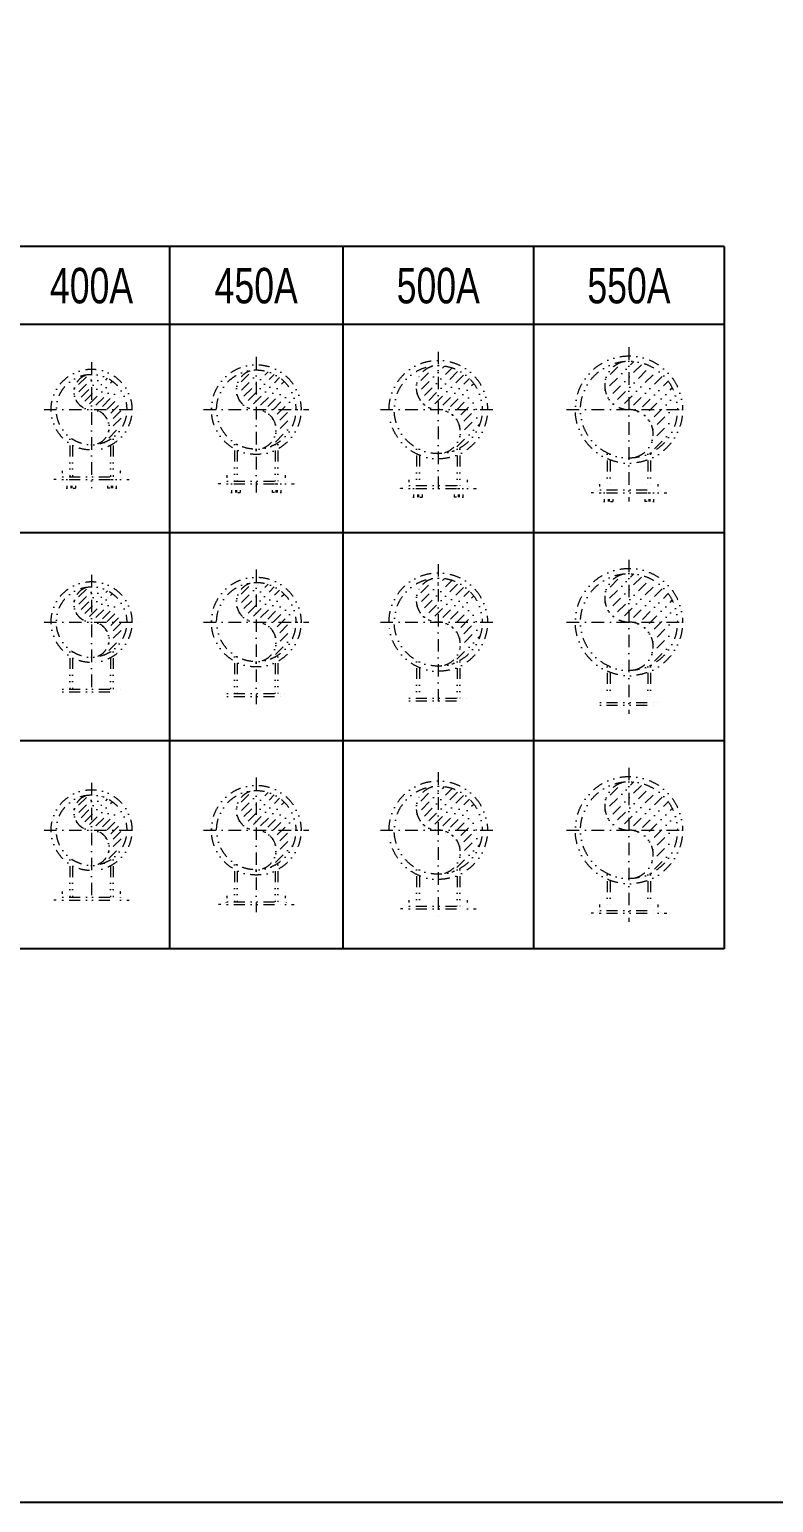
# Model space of a CAD drawing. Extents: x 0 to 90799, y 0 to 77868.
# Drawn here: x 12392 to 16684, y 0 to 8494 of the extents above; entities that cross this region are included whole.
import ezdxf
from ezdxf.enums import TextEntityAlignment as Align

# ---------------------------------------------------------------- set-up
doc = ezdxf.new("R2010")
doc.units = 0
doc.header["$LTSCALE"] = 30
doc.header["$MEASUREMENT"] = 0
doc.linetypes.add('DGN Style 4', pattern=[4.8, 2.4, -1.2, 0, -1.2])
doc.linetypes.add('DGN Style 6', pattern=[5.7, 0, -1.2, 2.1, -1.2, 0, -1.2])
for name, color, linetype, lineweight in [('L(c)', 1, 'DGN Style 4', 5), ('L(txt)', 2, 'Continuous', 13), ('m_a2', 6, 'DGN Style 6', 5)]:
    doc.layers.add(name, color=color, linetype=linetype, lineweight=lineweight)
doc.styles.add('Style-ENGINEERING', font='ENGINEERING.shx')

# ---------------------------------------------------------------- blocks, each defined once
blk = doc.blocks.new('L05006_17')
for p, q in [((0, 0), (0, 50)), ((0, 50), (1.5, 50)), ((0, 0), (50, 0)), ((6, 12.5), (6, 45.5)), ((12.5, 6), (45.5, 6)), ((50, 0), (50, 1.5))]:
    blk.add_line(p, q)
for centre, radius, start, end in [((1.5, 45.5), 4.5, 0, 90), ((12.5, 12.5), 6.5, 180, 270), ((45.5, 1.5), 4.5, 0, 90)]:
    blk.add_arc(centre, radius, start, end)
blk = doc.blocks.new('L05006_16')
blk.add_blockref('L05006_17', (0, 0))
blk = doc.blocks.new('L05006_19')
for p, q in [((0, 0), (0, 50)), ((0, 50), (1.5, 50)), ((0, 0), (50, 0)), ((6, 12.5), (6, 45.5)), ((12.5, 6), (45.5, 6)), ((50, 0), (50, 1.5))]:
    blk.add_line(p, q)
for centre, radius, start, end in [((1.5, 45.5), 4.5, 0, 90), ((12.5, 12.5), 6.5, 180, 270), ((45.5, 1.5), 4.5, 0, 90)]:
    blk.add_arc(centre, radius, start, end)
blk = doc.blocks.new('L05006_18')
blk.add_blockref('L05006_19', (0, 0))
blk = doc.blocks.new('*U1131')
for p, q in [((-125, 141), (-125, -75)), ((-125, 141), (-109, 141)), ((-109, 141), (-109, -75)), ((109, 141), (109, -75)), ((109, 141), (125, 141)), ((125, 141), (125, -75)), ((-165, -75), (-165, -91)), ((-165, -75), (165, -75)), ((165, -75), (165, -91)), ((-165, -91), (165, -91)), ((-142, -91), (-142, -141)), ((-142, -141), (-92, -141)), ((-120, -91), (-120, -141)), ((-114, -91), (-114, -141)), ((-92, -91), (-92, -141)), ((92, -91), (92, -141)), ((142, -141), (92, -141)), ((114, -91), (114, -141)), ((120, -91), (120, -141)), ((142, -91), (142, -141))]:
    blk.add_line(p, q)
at = {"extrusion": (0, 0, -1)}
blk.add_blockref('L05006_16', (168, -91), dxfattribs=at)
blk.add_blockref('L05006_18', (168, -91))
blk = doc.blocks.new('*U1137')
for p, q in [((-151.3, 113), (-68.7, 195.5)), ((-149.8, 70.7), (-25.1, 195.4)), ((-136.4, 40.1), (10.8, 187.4)), ((-115.8, 17), (41.8, 174.5)), ((-88.1, 0.8), (68.9, 157.8)), ((-51.2, -6.2), (92.5, 137.5)), ((-14.3, -13.1), (112.7, 113.9)), ((13.3, -29.3), (129.5, 86.8)), ((34, -52.4), (142.3, 55.8)), ((47.3, -83), (150.3, 20)), ((22.4, -195.5), (138.2, -79.8)), ((48.9, -125.3), (151.3, -22.8))]:
    blk.add_line(p, q)
blk = doc.blocks.new('*U1136')
blk.add_circle((0, 0), 203.2)
for centre, start, end in [((0, 101.6), 89.99893, 270.00108), ((0, -101.6), 270.00107, 89.99892)]:
    blk.add_arc(centre, 101.6, start, end)
blk.add_blockref('*U1137', (51.2, 6.2))
blk = doc.blocks.new('*U1130')
at = {"layer": 'm_a2'}
blk.add_circle((0, 110), 233.2, dxfattribs=at)
for name, p in [('*U1136', (0, 110)), ('*U1131', (0, -202.2))]:
    blk.add_blockref(name, p)
blk = doc.blocks.new('L05006_21')
for p, q in [((0, 0), (0, 50)), ((0, 50), (1.5, 50)), ((0, 0), (50, 0)), ((6, 12.5), (6, 45.5)), ((12.5, 6), (45.5, 6)), ((50, 0), (50, 1.5))]:
    blk.add_line(p, q)
for centre, radius, start, end in [((1.5, 45.5), 4.5, 0, 90), ((12.5, 12.5), 6.5, 180, 270), ((45.5, 1.5), 4.5, 0, 90)]:
    blk.add_arc(centre, radius, start, end)
blk = doc.blocks.new('L05006_20')
blk.add_blockref('L05006_21', (0, 0))
blk = doc.blocks.new('L05006_23')
for p, q in [((0, 0), (0, 50)), ((0, 50), (1.5, 50)), ((0, 0), (50, 0)), ((6, 12.5), (6, 45.5)), ((12.5, 6), (45.5, 6)), ((50, 0), (50, 1.5))]:
    blk.add_line(p, q)
for centre, radius, start, end in [((1.5, 45.5), 4.5, 0, 90), ((12.5, 12.5), 6.5, 180, 270), ((45.5, 1.5), 4.5, 0, 90)]:
    blk.add_arc(centre, radius, start, end)
blk = doc.blocks.new('L05006_22')
blk.add_blockref('L05006_23', (0, 0))
blk = doc.blocks.new('*U1139')
for p, q in [((-125, 139), (-125, -73)), ((-125, 139), (-109, 139)), ((-109, 139), (-109, -73)), ((109, 139), (109, -73)), ((109, 139), (125, 139)), ((125, 139), (125, -73)), ((-165, -73), (-165, -89)), ((-165, -73), (165, -73)), ((165, -73), (165, -89)), ((-165, -89), (165, -89)), ((-142, -89), (-142, -139)), ((-142, -139), (-92, -139)), ((-120, -89), (-120, -139)), ((-114, -89), (-114, -139)), ((-92, -89), (-92, -139)), ((92, -89), (92, -139)), ((142, -139), (92, -139)), ((114, -89), (114, -139)), ((120, -89), (120, -139)), ((142, -89), (142, -139))]:
    blk.add_line(p, q)
at = {"extrusion": (0, 0, -1)}
blk.add_blockref('L05006_20', (168, -89), dxfattribs=at)
blk.add_blockref('L05006_22', (168, -89))
blk = doc.blocks.new('*U1145')
for p, q in [((-170.1, 127.9), (-78.5, 219.5)), ((-168.7, 79.8), (-28.9, 219.6)), ((-153.8, 45.2), (11.7, 210.6)), ((-130.5, 19), (46.7, 196.2)), ((-99.3, 0.6), (77.3, 177.3)), ((-57.7, -7.2), (104, 154.4)), ((-16, -15.1), (126.8, 127.8)), ((15.1, -33.4), (145.7, 97.2)), ((38.4, -59.6), (160.2, 62.1)), ((53.3, -94.2), (169.1, 21.6)), ((54.7, -142.3), (170.1, -27)), ((27, -219.6), (154.7, -91.8))]:
    blk.add_line(p, q)
blk = doc.blocks.new('*U1144')
blk.add_circle((0, 0), 228.6)
for centre, start, end in [((0, 114.3), 89.99893, 270.00108), ((0, -114.3), 270.00107, 89.99893)]:
    blk.add_arc(centre, 114.3, start, end)
blk.add_blockref('*U1145', (57.7, 7.2))
blk = doc.blocks.new('*U1138')
at = {"layer": 'm_a2'}
blk.add_circle((0, 110), 258.6, dxfattribs=at)
for name, p in [('*U1144', (0, 110)), ('*U1139', (0, -229.6))]:
    blk.add_blockref(name, p)
blk = doc.blocks.new('L05006_25')
for p, q in [((0, 0), (0, 50)), ((0, 50), (1.5, 50)), ((0, 0), (50, 0)), ((6, 12.5), (6, 45.5)), ((12.5, 6), (45.5, 6)), ((50, 0), (50, 1.5))]:
    blk.add_line(p, q)
for centre, radius, start, end in [((1.5, 45.5), 4.5, 0, 90), ((12.5, 12.5), 6.5, 180, 270), ((45.5, 1.5), 4.5, 0, 90)]:
    blk.add_arc(centre, radius, start, end)
blk = doc.blocks.new('L05006_24')
blk.add_blockref('L05006_25', (0, 0))
blk = doc.blocks.new('L05006_27')
for p, q in [((0, 0), (0, 50)), ((0, 50), (1.5, 50)), ((0, 0), (50, 0)), ((6, 12.5), (6, 45.5)), ((12.5, 6), (45.5, 6)), ((50, 0), (50, 1.5))]:
    blk.add_line(p, q)
for centre, radius, start, end in [((1.5, 45.5), 4.5, 0, 90), ((12.5, 12.5), 6.5, 180, 270), ((45.5, 1.5), 4.5, 0, 90)]:
    blk.add_arc(centre, radius, start, end)
blk = doc.blocks.new('L05006_26')
blk.add_blockref('L05006_27', (0, 0))
blk = doc.blocks.new('*U1147')
for p, q in [((-125, 137.5), (-125, -71.5)), ((-125, 137.5), (-109, 137.5)), ((-109, 137.5), (-109, -71.5)), ((109, 137.5), (109, -71.5)), ((109, 137.5), (125, 137.5)), ((125, 137.5), (125, -71.5)), ((-165, -71.5), (-165, -87.5)), ((-165, -71.5), (165, -71.5)), ((165, -71.5), (165, -87.5)), ((-165, -87.5), (165, -87.5)), ((-142, -87.5), (-142, -137.5)), ((-142, -137.5), (-92, -137.5)), ((-120, -87.5), (-120, -137.5)), ((-114, -87.5), (-114, -137.5)), ((-92, -87.5), (-92, -137.5)), ((92, -87.5), (92, -137.5)), ((142, -137.5), (92, -137.5)), ((114, -87.5), (114, -137.5)), ((120, -87.5), (120, -137.5)), ((142, -87.5), (142, -137.5))]:
    blk.add_line(p, q)
at = {"extrusion": (0, 0, -1)}
blk.add_blockref('L05006_24', (168, -87.5), dxfattribs=at)
blk.add_blockref('L05006_26', (168, -87.5))
blk = doc.blocks.new('*U1153')
for p, q in [((-189.8, 136.3), (-79.4, 246.7)), ((-186, 86.4), (-27.3, 245.1)), ((-169, 49.6), (16.1, 234.8)), ((-143.3, 21.6), (53.9, 218.8)), ((-109.1, 2.1), (87, 198.1)), ((-63.8, -6.3), (115.9, 173.3)), ((-18.4, -14.7), (140.7, 144.4)), ((15.8, -34.3), (161.4, 111.3)), ((41.5, -62.3), (177.4, 73.6)), ((58.5, -99), (187.6, 30.1)), ((62.3, -149), (189.8, -21.5)), ((18.3, -246.7), (176.6, -88.4))]:
    blk.add_line(p, q)
blk = doc.blocks.new('*U1152')
blk.add_circle((0, 0), 254)
for centre, start, end in [((0, 127), 89.99893, 270.00108), ((0, -127), 270.00107, 89.99893)]:
    blk.add_arc(centre, 127, start, end)
blk.add_blockref('*U1153', (63.8, 6.3))
blk = doc.blocks.new('*U1146')
at = {"layer": 'm_a2'}
blk.add_circle((0, 110), 284, dxfattribs=at)
for name, p in [('*U1152', (0, 110)), ('*U1147', (0, -256.5))]:
    blk.add_blockref(name, p)
blk = doc.blocks.new('L05006_29')
for p, q in [((0, 0), (0, 50)), ((0, 50), (1.5, 50)), ((0, 0), (50, 0)), ((6, 12.5), (6, 45.5)), ((12.5, 6), (45.5, 6)), ((50, 0), (50, 1.5))]:
    blk.add_line(p, q)
for centre, radius, start, end in [((1.5, 45.5), 4.5, 0, 90), ((12.5, 12.5), 6.5, 180, 270), ((45.5, 1.5), 4.5, 0, 90)]:
    blk.add_arc(centre, radius, start, end)
blk = doc.blocks.new('L05006_28')
blk.add_blockref('L05006_29', (0, 0))
blk = doc.blocks.new('L05006_31')
for p, q in [((0, 0), (0, 50)), ((0, 50), (1.5, 50)), ((0, 0), (50, 0)), ((6, 12.5), (6, 45.5)), ((12.5, 6), (45.5, 6)), ((50, 0), (50, 1.5))]:
    blk.add_line(p, q)
for centre, radius, start, end in [((1.5, 45.5), 4.5, 0, 90), ((12.5, 12.5), 6.5, 180, 270), ((45.5, 1.5), 4.5, 0, 90)]:
    blk.add_arc(centre, radius, start, end)
blk = doc.blocks.new('L05006_30')
blk.add_blockref('L05006_31', (0, 0))
blk = doc.blocks.new('*U1155')
for p, q in [((-125, 136), (-125, -70)), ((-125, 136), (-109, 136)), ((-109, 136), (-109, -70)), ((109, 136), (109, -70)), ((109, 136), (125, 136)), ((125, 136), (125, -70)), ((-165, -70), (-165, -86)), ((-165, -70), (165, -70)), ((165, -70), (165, -86)), ((-165, -86), (165, -86)), ((-142, -86), (-142, -136)), ((-142, -136), (-92, -136)), ((-120, -86), (-120, -136)), ((-114, -86), (-114, -136)), ((-92, -86), (-92, -136)), ((92, -86), (92, -136)), ((142, -136), (92, -136)), ((114, -86), (114, -136)), ((120, -86), (120, -136)), ((142, -86), (142, -136))]:
    blk.add_line(p, q)
at = {"extrusion": (0, 0, -1)}
blk.add_blockref('L05006_28', (168, -86), dxfattribs=at)
blk.add_blockref('L05006_30', (168, -86))
blk = doc.blocks.new('*U1161')
for p, q in [((-207.4, 98.7), (-41.5, 264.6)), ((-205.3, 163), (-107.1, 261.3)), ((-189.9, 54), (10.3, 254.2)), ((-161.3, 20.3), (54.8, 236.5)), ((-122.6, -3.2), (93.5, 213)), ((-70.5, -13.3), (127.1, 184.3)), ((-18.4, -23.4), (155.7, 150.7)), ((20.4, -46.8), (179.3, 112)), ((49, -80.5), (197, 67.5)), ((66.4, -125.2), (207.4, 15.7)), ((64.3, -189.6), (206.9, -47)), ((51.5, -264.6), (180.9, -135.3))]:
    blk.add_line(p, q)
blk = doc.blocks.new('*U1160')
blk.add_circle((0, 0), 279.4)
for centre, start, end in [((0, 139.7), 89.99893, 270.00108), ((0, -139.7), 270.00107, 89.99892)]:
    blk.add_arc(centre, 139.7, start, end)
blk.add_blockref('*U1161', (70.5, 13.3))
blk = doc.blocks.new('*U1154')
at = {"layer": 'm_a2'}
blk.add_circle((0, 110), 309.4, dxfattribs=at)
for name, p in [('*U1160', (0, 110)), ('*U1155', (0, -283.4))]:
    blk.add_blockref(name, p)
blk = doc.blocks.new('*U1163')
for p, q in [((-125, 111), (-125, -95)), ((-125, 111), (-109, 111)), ((-109, 111), (-109, -95)), ((109, 111), (109, -95)), ((109, 111), (125, 111)), ((125, 111), (125, -95)), ((-165, -95), (-165, -111)), ((-165, -95), (165, -95)), ((-165, -111), (165, -111)), ((165, -95), (165, -111))]:
    blk.add_line(p, q)
blk = doc.blocks.new('*U1165')
for p, q in [((-207.4, 98.7), (-41.5, 264.6)), ((-205.3, 163), (-107.1, 261.3)), ((-189.9, 54), (10.3, 254.2)), ((-161.3, 20.3), (54.8, 236.5)), ((-122.6, -3.2), (93.5, 213)), ((-70.5, -13.3), (127.1, 184.3)), ((-18.4, -23.4), (155.7, 150.7)), ((20.4, -46.8), (179.3, 112)), ((49, -80.5), (197, 67.5)), ((66.4, -125.2), (207.4, 15.7)), ((64.3, -189.6), (206.9, -47)), ((51.5, -264.6), (180.9, -135.3))]:
    blk.add_line(p, q)
blk = doc.blocks.new('*U1164')
blk.add_circle((0, 0), 279.4)
for centre, start, end in [((0, 139.7), 89.99893, 270.00108), ((0, -139.7), 270.00107, 89.99892)]:
    blk.add_arc(centre, 139.7, start, end)
blk.add_blockref('*U1165', (70.5, 13.3))
blk = doc.blocks.new('*U1162')
at = {"layer": 'm_a2'}
blk.add_circle((0, 85), 309.4, dxfattribs=at)
for name, p in [('*U1164', (0, 85)), ('*U1163', (0, -283.4))]:
    blk.add_blockref(name, p)
blk = doc.blocks.new('*U1167')
for p, q in [((-125, 112.5), (-125, -96.5)), ((-125, 112.5), (-109, 112.5)), ((-109, 112.5), (-109, -96.5)), ((109, 112.5), (109, -96.5)), ((109, 112.5), (125, 112.5)), ((125, 112.5), (125, -96.5)), ((-165, -96.5), (-165, -112.5)), ((-165, -96.5), (165, -96.5)), ((-165, -112.5), (165, -112.5)), ((165, -96.5), (165, -112.5))]:
    blk.add_line(p, q)
blk = doc.blocks.new('*U1169')
for p, q in [((-189.8, 136.3), (-79.4, 246.7)), ((-186, 86.4), (-27.3, 245.1)), ((-169, 49.6), (16.1, 234.8)), ((-143.3, 21.6), (53.9, 218.8)), ((-109.1, 2.1), (87, 198.1)), ((-63.8, -6.3), (115.9, 173.3)), ((-18.4, -14.7), (140.7, 144.4)), ((15.8, -34.3), (161.4, 111.3)), ((41.5, -62.3), (177.4, 73.6)), ((58.5, -99), (187.6, 30.1)), ((62.3, -149), (189.8, -21.5)), ((18.3, -246.7), (176.6, -88.4))]:
    blk.add_line(p, q)
blk = doc.blocks.new('*U1168')
blk.add_circle((0, 0), 254)
for centre, start, end in [((0, 127), 89.99893, 270.00108), ((0, -127), 270.00107, 89.99893)]:
    blk.add_arc(centre, 127, start, end)
blk.add_blockref('*U1169', (63.8, 6.3))
blk = doc.blocks.new('*U1166')
at = {"layer": 'm_a2'}
blk.add_circle((0, 85), 284, dxfattribs=at)
for name, p in [('*U1168', (0, 85)), ('*U1167', (0, -256.5))]:
    blk.add_blockref(name, p)
blk = doc.blocks.new('*U1171')
for p, q in [((-125, 114), (-125, -98)), ((-125, 114), (-109, 114)), ((-109, 114), (-109, -98)), ((109, 114), (109, -98)), ((109, 114), (125, 114)), ((125, 114), (125, -98)), ((-165, -98), (-165, -114)), ((-165, -98), (165, -98)), ((-165, -114), (165, -114)), ((165, -98), (165, -114))]:
    blk.add_line(p, q)
blk = doc.blocks.new('*U1173')
for p, q in [((-170.1, 127.9), (-78.5, 219.5)), ((-168.7, 79.8), (-28.9, 219.6)), ((-153.8, 45.2), (11.7, 210.6)), ((-130.5, 19), (46.7, 196.2)), ((-99.3, 0.6), (77.3, 177.3)), ((-57.7, -7.2), (104, 154.4)), ((-16, -15.1), (126.8, 127.8)), ((15.1, -33.4), (145.7, 97.2)), ((38.4, -59.6), (160.2, 62.1)), ((53.3, -94.2), (169.1, 21.6)), ((54.7, -142.3), (170.1, -27)), ((27, -219.6), (154.7, -91.8))]:
    blk.add_line(p, q)
blk = doc.blocks.new('*U1172')
blk.add_circle((0, 0), 228.6)
for centre, start, end in [((0, 114.3), 89.99893, 270.00108), ((0, -114.3), 270.00107, 89.99893)]:
    blk.add_arc(centre, 114.3, start, end)
blk.add_blockref('*U1173', (57.7, 7.2))
blk = doc.blocks.new('*U1170')
at = {"layer": 'm_a2'}
blk.add_circle((0, 85), 258.6, dxfattribs=at)
for name, p in [('*U1172', (0, 85)), ('*U1171', (0, -229.6))]:
    blk.add_blockref(name, p)
blk = doc.blocks.new('*U1175')
for p, q in [((-125, 116), (-125, -100)), ((-125, 116), (-109, 116)), ((-109, 116), (-109, -100)), ((109, 116), (109, -100)), ((109, 116), (125, 116)), ((125, 116), (125, -100)), ((-165, -100), (-165, -116)), ((-165, -100), (165, -100)), ((-165, -116), (165, -116)), ((165, -100), (165, -116))]:
    blk.add_line(p, q)
blk = doc.blocks.new('*U1177')
for p, q in [((-151.3, 113), (-68.7, 195.5)), ((-149.8, 70.7), (-25.1, 195.4)), ((-136.4, 40.1), (10.8, 187.4)), ((-115.8, 17), (41.8, 174.5)), ((-88.1, 0.8), (68.9, 157.8)), ((-51.2, -6.2), (92.5, 137.5)), ((-14.3, -13.1), (112.7, 113.9)), ((13.3, -29.3), (129.5, 86.8)), ((34, -52.4), (142.3, 55.8)), ((47.3, -83), (150.3, 20)), ((22.4, -195.5), (138.2, -79.8)), ((48.9, -125.3), (151.3, -22.8))]:
    blk.add_line(p, q)
blk = doc.blocks.new('*U1176')
blk.add_circle((0, 0), 203.2)
for centre, start, end in [((0, 101.6), 89.99893, 270.00108), ((0, -101.6), 270.00107, 89.99892)]:
    blk.add_arc(centre, 101.6, start, end)
blk.add_blockref('*U1177', (51.2, 6.1))
blk = doc.blocks.new('*U1174')
at = {"layer": 'm_a2'}
blk.add_circle((0, 85), 233.2, dxfattribs=at)
for name, p in [('*U1176', (0, 85)), ('*U1175', (0, -202.2))]:
    blk.add_blockref(name, p)
blk = doc.blocks.new('L05006_49')
for p, q in [((0, 0), (0, 50)), ((0, 50), (1.5, 50)), ((0, 0), (50, 0)), ((6, 12.5), (6, 45.5)), ((12.5, 6), (45.5, 6)), ((50, 0), (50, 1.5))]:
    blk.add_line(p, q)
for centre, radius, start, end in [((1.5, 45.5), 4.5, 0, 90), ((12.5, 12.5), 6.5, 180, 270), ((45.5, 1.5), 4.5, 0, 90)]:
    blk.add_arc(centre, radius, start, end)
blk = doc.blocks.new('L05006_48')
blk.add_blockref('L05006_49', (0, 0))
blk = doc.blocks.new('L05006_51')
for p, q in [((0, 0), (0, 50)), ((0, 50), (1.5, 50)), ((0, 0), (50, 0)), ((6, 12.5), (6, 45.5)), ((12.5, 6), (45.5, 6)), ((50, 0), (50, 1.5))]:
    blk.add_line(p, q)
for centre, radius, start, end in [((1.5, 45.5), 4.5, 0, 90), ((12.5, 12.5), 6.5, 180, 270), ((45.5, 1.5), 4.5, 0, 90)]:
    blk.add_arc(centre, radius, start, end)
blk = doc.blocks.new('L05006_50')
blk.add_blockref('L05006_51', (0, 0))
blk = doc.blocks.new('*U1301')
for p, q in [((-125, 116), (-125, -100)), ((-125, 116), (-109, 116)), ((-109, 116), (-109, -100)), ((109, 116), (109, -100)), ((109, 116), (125, 116)), ((125, 116), (125, -100)), ((-165, -100), (-165, -116)), ((-165, -100), (165, -100)), ((-165, -116), (165, -116)), ((165, -100), (165, -116))]:
    blk.add_line(p, q)
at = {"extrusion": (0, 0, -1)}
blk.add_blockref('L05006_48', (168, -116), dxfattribs=at)
blk.add_blockref('L05006_50', (168, -116))
blk = doc.blocks.new('*U1307')
for p, q in [((-151.3, 113), (-68.7, 195.5)), ((-149.8, 70.7), (-25.1, 195.4)), ((-136.4, 40.1), (10.8, 187.4)), ((-115.8, 17), (41.8, 174.5)), ((-88.1, 0.8), (68.9, 157.8)), ((-51.2, -6.2), (92.5, 137.5)), ((-14.3, -13.1), (112.7, 113.9)), ((13.3, -29.3), (129.5, 86.8)), ((34, -52.4), (142.3, 55.8)), ((47.3, -83), (150.3, 20)), ((22.4, -195.5), (138.2, -79.8)), ((48.9, -125.3), (151.3, -22.8))]:
    blk.add_line(p, q)
blk = doc.blocks.new('*U1306')
blk.add_circle((0, 0), 203.2)
for centre, start, end in [((0, 101.6), 89.99893, 270.00108), ((0, -101.6), 270.00107, 89.99892)]:
    blk.add_arc(centre, 101.6, start, end)
blk.add_blockref('*U1307', (51.2, 6.2))
blk = doc.blocks.new('*U1300')
at = {"layer": 'm_a2'}
blk.add_circle((0, 85), 233.2, dxfattribs=at)
for name, p in [('*U1306', (0, 85)), ('*U1301', (0, -202.2))]:
    blk.add_blockref(name, p)
blk = doc.blocks.new('L05006_53')
for p, q in [((0, 0), (0, 50)), ((0, 50), (1.5, 50)), ((0, 0), (50, 0)), ((6, 12.5), (6, 45.5)), ((12.5, 6), (45.5, 6)), ((50, 0), (50, 1.5))]:
    blk.add_line(p, q)
for centre, radius, start, end in [((1.5, 45.5), 4.5, 0, 90), ((12.5, 12.5), 6.5, 180, 270), ((45.5, 1.5), 4.5, 0, 90)]:
    blk.add_arc(centre, radius, start, end)
blk = doc.blocks.new('L05006_52')
blk.add_blockref('L05006_53', (0, 0))
blk = doc.blocks.new('L05006_55')
for p, q in [((0, 0), (0, 50)), ((0, 50), (1.5, 50)), ((0, 0), (50, 0)), ((6, 12.5), (6, 45.5)), ((12.5, 6), (45.5, 6)), ((50, 0), (50, 1.5))]:
    blk.add_line(p, q)
for centre, radius, start, end in [((1.5, 45.5), 4.5, 0, 90), ((12.5, 12.5), 6.5, 180, 270), ((45.5, 1.5), 4.5, 0, 90)]:
    blk.add_arc(centre, radius, start, end)
blk = doc.blocks.new('L05006_54')
blk.add_blockref('L05006_55', (0, 0))
blk = doc.blocks.new('*U1309')
for p, q in [((-125, 114), (-125, -98)), ((-125, 114), (-109, 114)), ((-109, 114), (-109, -98)), ((109, 114), (109, -98)), ((109, 114), (125, 114)), ((125, 114), (125, -98)), ((-165, -98), (-165, -114)), ((-165, -98), (165, -98)), ((-165, -114), (165, -114)), ((165, -98), (165, -114))]:
    blk.add_line(p, q)
at = {"extrusion": (0, 0, -1)}
blk.add_blockref('L05006_52', (168, -114), dxfattribs=at)
blk.add_blockref('L05006_54', (168, -114))
blk = doc.blocks.new('*U1315')
for p, q in [((-170.1, 127.9), (-78.5, 219.5)), ((-168.7, 79.8), (-28.9, 219.6)), ((-153.8, 45.2), (11.7, 210.6)), ((-130.5, 19), (46.7, 196.2)), ((-99.3, 0.6), (77.3, 177.3)), ((-57.7, -7.2), (104, 154.4)), ((-16, -15.1), (126.8, 127.8)), ((15.1, -33.4), (145.7, 97.2)), ((38.4, -59.6), (160.2, 62.1)), ((53.3, -94.2), (169.1, 21.6)), ((54.7, -142.3), (170.1, -27)), ((27, -219.6), (154.7, -91.8))]:
    blk.add_line(p, q)
blk = doc.blocks.new('*U1314')
blk.add_circle((0, 0), 228.6)
for centre, start, end in [((0, 114.3), 89.99893, 270.00108), ((0, -114.3), 270.00107, 89.99893)]:
    blk.add_arc(centre, 114.3, start, end)
blk.add_blockref('*U1315', (57.7, 7.2))
blk = doc.blocks.new('*U1308')
at = {"layer": 'm_a2'}
blk.add_circle((0, 85), 258.6, dxfattribs=at)
for name, p in [('*U1314', (0, 85)), ('*U1309', (0, -229.6))]:
    blk.add_blockref(name, p)
blk = doc.blocks.new('L05006_57')
for p, q in [((0, 0), (0, 50)), ((0, 50), (1.5, 50)), ((0, 0), (50, 0)), ((6, 12.5), (6, 45.5)), ((12.5, 6), (45.5, 6)), ((50, 0), (50, 1.5))]:
    blk.add_line(p, q)
for centre, radius, start, end in [((1.5, 45.5), 4.5, 0, 90), ((12.5, 12.5), 6.5, 180, 270), ((45.5, 1.5), 4.5, 0, 90)]:
    blk.add_arc(centre, radius, start, end)
blk = doc.blocks.new('L05006_56')
blk.add_blockref('L05006_57', (0, 0))
blk = doc.blocks.new('L05006_59')
for p, q in [((0, 0), (0, 50)), ((0, 50), (1.5, 50)), ((0, 0), (50, 0)), ((6, 12.5), (6, 45.5)), ((12.5, 6), (45.5, 6)), ((50, 0), (50, 1.5))]:
    blk.add_line(p, q)
for centre, radius, start, end in [((1.5, 45.5), 4.5, 0, 90), ((12.5, 12.5), 6.5, 180, 270), ((45.5, 1.5), 4.5, 0, 90)]:
    blk.add_arc(centre, radius, start, end)
blk = doc.blocks.new('L05006_58')
blk.add_blockref('L05006_59', (0, 0))
blk = doc.blocks.new('*U1317')
for p, q in [((-125, 112.5), (-125, -96.5)), ((-125, 112.5), (-109, 112.5)), ((-109, 112.5), (-109, -96.5)), ((109, 112.5), (109, -96.5)), ((109, 112.5), (125, 112.5)), ((125, 112.5), (125, -96.5)), ((-165, -96.5), (-165, -112.5)), ((-165, -96.5), (165, -96.5)), ((-165, -112.5), (165, -112.5)), ((165, -96.5), (165, -112.5))]:
    blk.add_line(p, q)
at = {"extrusion": (0, 0, -1)}
blk.add_blockref('L05006_56', (168, -112.5), dxfattribs=at)
blk.add_blockref('L05006_58', (168, -112.5))
blk = doc.blocks.new('*U1323')
for p, q in [((-189.8, 136.3), (-79.4, 246.7)), ((-186, 86.4), (-27.3, 245.1)), ((-169, 49.6), (16.1, 234.8)), ((-143.3, 21.6), (53.9, 218.8)), ((-109.1, 2.1), (87, 198.1)), ((-63.8, -6.3), (115.9, 173.3)), ((-18.4, -14.7), (140.7, 144.4)), ((15.8, -34.3), (161.4, 111.3)), ((41.5, -62.3), (177.4, 73.6)), ((58.5, -99), (187.6, 30.1)), ((62.3, -149), (189.8, -21.5)), ((18.3, -246.7), (176.6, -88.4))]:
    blk.add_line(p, q)
blk = doc.blocks.new('*U1322')
blk.add_circle((0, 0), 254)
for centre, start, end in [((0, 127), 89.99893, 270.00108), ((0, -127), 270.00107, 89.99893)]:
    blk.add_arc(centre, 127, start, end)
blk.add_blockref('*U1323', (63.8, 6.3))
blk = doc.blocks.new('*U1316')
at = {"layer": 'm_a2'}
blk.add_circle((0, 85), 284, dxfattribs=at)
for name, p in [('*U1322', (0, 85)), ('*U1317', (0, -256.5))]:
    blk.add_blockref(name, p)
blk = doc.blocks.new('L05006_61')
for p, q in [((0, 0), (0, 50)), ((0, 50), (1.5, 50)), ((0, 0), (50, 0)), ((6, 12.5), (6, 45.5)), ((12.5, 6), (45.5, 6)), ((50, 0), (50, 1.5))]:
    blk.add_line(p, q)
for centre, radius, start, end in [((1.5, 45.5), 4.5, 0, 90), ((12.5, 12.5), 6.5, 180, 270), ((45.5, 1.5), 4.5, 0, 90)]:
    blk.add_arc(centre, radius, start, end)
blk = doc.blocks.new('L05006_60')
blk.add_blockref('L05006_61', (0, 0))
blk = doc.blocks.new('L05006_63')
for p, q in [((0, 0), (0, 50)), ((0, 50), (1.5, 50)), ((0, 0), (50, 0)), ((6, 12.5), (6, 45.5)), ((12.5, 6), (45.5, 6)), ((50, 0), (50, 1.5))]:
    blk.add_line(p, q)
for centre, radius, start, end in [((1.5, 45.5), 4.5, 0, 90), ((12.5, 12.5), 6.5, 180, 270), ((45.5, 1.5), 4.5, 0, 90)]:
    blk.add_arc(centre, radius, start, end)
blk = doc.blocks.new('L05006_62')
blk.add_blockref('L05006_63', (0, 0))
blk = doc.blocks.new('*U1325')
for p, q in [((-125, 111), (-125, -95)), ((-125, 111), (-109, 111)), ((-109, 111), (-109, -95)), ((109, 111), (109, -95)), ((109, 111), (125, 111)), ((125, 111), (125, -95)), ((-165, -95), (-165, -111)), ((-165, -95), (165, -95)), ((-165, -111), (165, -111)), ((165, -95), (165, -111))]:
    blk.add_line(p, q)
at = {"extrusion": (0, 0, -1)}
blk.add_blockref('L05006_60', (168, -111), dxfattribs=at)
blk.add_blockref('L05006_62', (168, -111))
blk = doc.blocks.new('*U1331')
for p, q in [((-207.4, 98.7), (-41.5, 264.6)), ((-205.3, 163), (-107.1, 261.3)), ((-189.9, 54), (10.3, 254.2)), ((-161.3, 20.3), (54.8, 236.5)), ((-122.6, -3.2), (93.5, 213)), ((-70.5, -13.3), (127.1, 184.3)), ((-18.4, -23.4), (155.7, 150.7)), ((20.4, -46.8), (179.3, 112)), ((49, -80.5), (197, 67.5)), ((66.4, -125.2), (207.4, 15.7)), ((64.3, -189.6), (206.9, -47)), ((51.5, -264.6), (180.9, -135.3))]:
    blk.add_line(p, q)
blk = doc.blocks.new('*U1330')
blk.add_circle((0, 0), 279.4)
for centre, start, end in [((0, 139.7), 89.99893, 270.00108), ((0, -139.7), 270.00107, 89.99892)]:
    blk.add_arc(centre, 139.7, start, end)
blk.add_blockref('*U1331', (70.5, 13.3))
blk = doc.blocks.new('*U1324')
at = {"layer": 'm_a2'}
blk.add_circle((0, 85), 309.4, dxfattribs=at)
for name, p in [('*U1330', (0, 85)), ('*U1325', (0, -283.4))]:
    blk.add_blockref(name, p)

msp = doc.modelspace()

# ---------------------------------------------------------------- linework, layer by layer
for p, q in [((16400, 7241.9), (2000, 7241.9)), ((13200, 7241.9), (13200, 3191.9)), ((14200, 7241.9), (14200, 3191.9)), ((15300, 7241.9), (15300, 3191.9)), ((16400, 7241.9), (16400, 3191.9)), ((16400, 6791.9), (2000, 6791.9)), ((16400, 5591.9), (2000, 5591.9)), ((16400, 4391.9), (2000, 4391.9)), ((16400, 3191.9), (2000, 3191.9))]:
    msp.add_line(p, q)
at = {"flags": 128}
msp.add_lwpolyline([(0, 16987.7), (28414.5, 16987.7), (28414.5, 0), (0, 0)], close=True, dxfattribs=at)
at = {"layer": 'L(c)'}
for p, q in [((14750, 6635.9), (14750, 5797.9)), ((15850, 6661.3), (15850, 5772.5)), ((12750, 6575.1), (12750, 5848.7)), ((13700, 6605.5), (13700, 5823.3)), ((12476.8, 6301.9), (13023.2, 6301.9)), ((13396.4, 6301.9), (14003.6, 6301.9)), ((14416, 6301.9), (15084, 6301.9)), ((15490.6, 6301.9), (16209.4, 6301.9)), ((15850, 5436.3), (15850, 4547.5)), ((13700, 5380.5), (13700, 4603.3)), ((14750, 5410.9), (14750, 4572.9)), ((12750, 5350.1), (12750, 4633.7)), ((12476.8, 5076.9), (13023.2, 5076.9)), ((13396.4, 5076.9), (14003.6, 5076.9)), ((14416, 5076.9), (15084, 5076.9)), ((15490.6, 5076.9), (16209.4, 5076.9)), ((13700, 4180.5), (13700, 3403.3)), ((14750, 4210.9), (14750, 3372.9)), ((15850, 4236.3), (15850, 3347.5)), ((12750, 4150.1), (12750, 3433.7)), ((12476.8, 3876.9), (13023.2, 3876.9)), ((13396.4, 3876.9), (14003.6, 3876.9)), ((14416, 3876.9), (15084, 3876.9)), ((15490.6, 3876.9), (16209.4, 3876.9))]:
    msp.add_line(p, q, dxfattribs=at)

# ---------------------------------------------------------------- block references
at = {"layer": 'm_a2'}
for name, p in [('*U1138', (13700, 6191.9)), ('*U1146', (14750, 6191.9)), ('*U1154', (15850, 6191.9)), ('*U1130', (12750, 6191.9)), ('*U1166', (14750, 4991.9)), ('*U1162', (15850, 4991.9)), ('*U1174', (12750, 4991.9)), ('*U1170', (13700, 4991.9)), ('*U1324', (15850, 3791.9)), ('*U1300', (12750, 3791.9)), ('*U1308', (13700, 3791.9)), ('*U1316', (14750, 3791.9))]:
    msp.add_blockref(name, p, dxfattribs=at)

# ---------------------------------------------------------------- texts
at = {"layer": 'L(txt)', "style": 'Style-ENGINEERING', "width": 0.75}
for s, p in [('400A', (12750, 7016.9)), ('450A', (13700, 7016.9)), ('500A', (14750, 7016.9)), ('550A', (15850, 7016.9))]:
    msp.add_text(s, height=204.8, dxfattribs=at).set_placement(p, align=Align.MIDDLE_CENTER)

doc.saveas('drawing.dxf')
